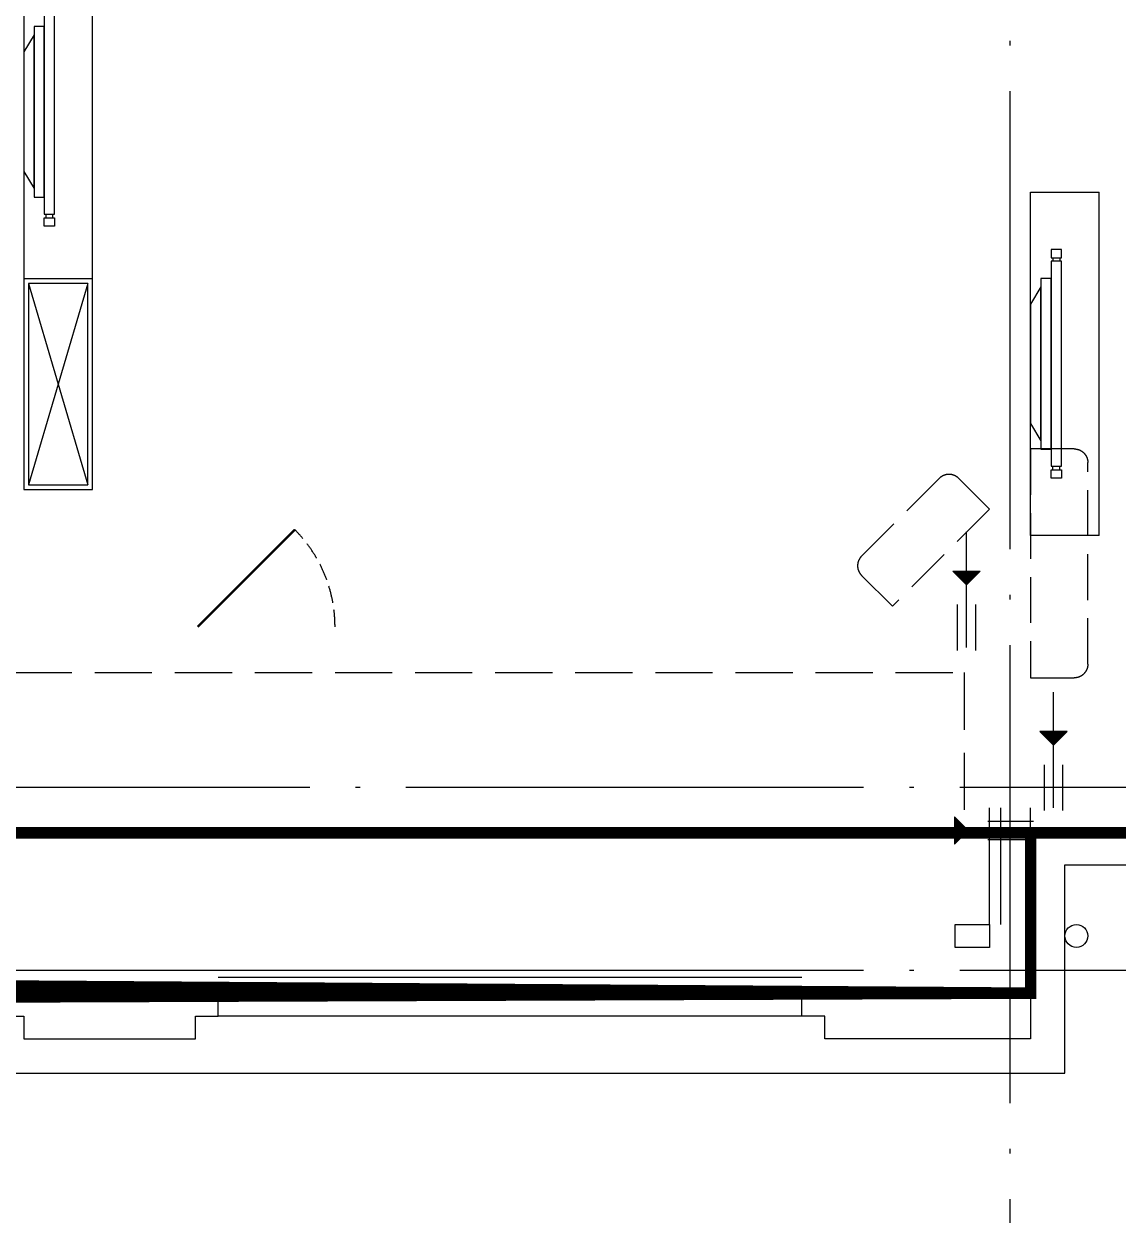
# Model space of a CAD drawing. Extents: x 23000734 to 24262965, y -11528137 to -9789882.
# Drawn here: x 24199305 to 24204087, y -10053910 to -10048705 of the extents above; entities that cross this region are included whole.
import ezdxf

# ---------------------------------------------------------------- set-up
doc = ezdxf.new("R2010")
doc.units = 0
doc.header["$LTSCALE"] = 1000
for name, pattern in [('DASH', [0.35, 0.25, -0.1]), ('DASHDOTX2', [50.8, 25.4, -12.7, 0, -12.7]), ('DOTE', [2.4200000000000004, 2, -0.2, 0.02, -0.2])]:
    doc.linetypes.add(name, pattern=pattern)
for name, color, linetype in [('0-0全面积', 3, 'Continuous'), ('0-0半面积', 10, 'Continuous'), ('0-开启示意', 154, 'Continuous'), ('0-栏杆', 141, 'Continuous'), ('0-看线', 173, 'Continuous'), ('0-线脚', 6, 'Continuous'), ('_0', 7, 'Continuous'), ('A-SURFACE', 6, 'Continuous'), ('A-活动家具', 8, 'Continuous'), ('B-家具', 167, 'DASHDOTX2'), ('BALCONY', 6, 'Continuous'), ('DOTE', 249, 'DOTE'), ('PUB_STRM', 4, 'Continuous'), ('图审修改', 1, 'Continuous'), ('栏杆', 163, 'Continuous'), ('空调', 6, 'Continuous')]:
    doc.layers.add(name, color=color, linetype=linetype)

# ---------------------------------------------------------------- blocks, each defined once
blk = doc.blocks.new('客厅电视')
at = {"layer": 'B-家具'}
for p, q in [((23188.14249592018, 22787.39093441097), (23488.14249592018, 22787.39093441097)), ((23353.81299485546, 22520.07750156242), (23353.81299485546, 22557.39093439747)), ((23353.81299485546, 22557.39093439747), (23398.58911425713, 22557.39093439747)), ((23398.58911425713, 22557.39093439747), (23398.58911425713, 22520.07750156242)), ((23398.58911425713, 22520.07750156242), (23353.81299485546, 22520.07750156242)), ((23398.58911425713, 22505.15212842869), (23353.81299485546, 22505.15212842869)), ((23353.81299485546, 22505.15212842869), (23353.81299485546, 21609.62974039558)), ((23361.27568142232, 22520.07750156242), (23361.27568142232, 22505.15212842869)), ((23391.12642769027, 22520.07750156242), (23391.12642769027, 22505.15212842869)), ((23398.58911425713, 21609.62974039558), (23398.58911425713, 22505.15212842869)), ((23443.36523365881, 22430.52526275907), (23398.58911425713, 22430.52526275907)), ((23398.58911425713, 22430.52526275907), (23398.58911425713, 21684.2566060652)), ((23443.36523365881, 21684.2566060652), (23443.36523365881, 22430.52526275907)), ((23488.14135306049, 22318.58496425534), (23443.36523365881, 22393.21182992449)), ((23443.36523365881, 22393.21182992449), (23443.36523365881, 21721.57003889978)), ((23488.14135306049, 21796.1969045694), (23488.14135306049, 22318.58496425534)), ((23443.36523365881, 21721.57003889978), (23488.14135306049, 21796.1969045694)), ((23398.58911425713, 21684.2566060652), (23443.36523365881, 21684.2566060652)), ((23353.81299485546, 21609.62974039558), (23398.58911425713, 21609.62974039558)), ((23361.27568142232, 21594.70436726185), (23361.27568142232, 21609.62974039558)), ((23391.12642769027, 21594.70436726185), (23391.12642769027, 21609.62974039558)), ((23398.58911425713, 21594.70436726185), (23353.81299485546, 21594.70436726185)), ((23353.81299485546, 21594.70436726185), (23353.81299485546, 21557.39093442727)), ((23353.81299485546, 21557.39093442727), (23398.58911425713, 21557.39093442727)), ((23398.58911425713, 21557.39093442727), (23398.58911425713, 21594.70436726185)), ((23488.14249592018, 21327.39093441097), (23188.14249592018, 21327.39093441097))]:
    blk.add_line(p, q, dxfattribs=at)
for points in [[(23488.14249592018, 23707.39093441097), (23188.14249592018, 23707.39093441097), (23188.14249592018, 20407.39093441097), (23488.14249591646, 20407.39093690459), (23488.14249591646, 23707.39093441097)], [(23468.14249591646, 22807.39093441097), (23208.14249592018, 23687.39093441097)], [(23208.14249592018, 22807.39093441097), (23468.14249591646, 23687.39093441097)], [(23468.14249591646, 21307.39093441097), (23208.14249592018, 21307.39093441097), (23208.14249592018, 20427.39093457721), (23468.14249591646, 20427.39093673835), (23468.14249591646, 21307.39093441097), (23208.14249592018, 20427.39093441097)], [(23208.14249592018, 21307.39093441097), (23468.14249591646, 20427.39093441097)]]:
    blk.add_lwpolyline(points, dxfattribs=at)
blk.add_lwpolyline([(23468.14249591646, 22807.39093441097), (23468.14249591646, 23687.39093441097), (23208.14249592018, 23687.39093441097), (23208.14249592018, 22807.39093441097)], close=True, dxfattribs=at)
blk = doc.blocks.new('cvb')
at = {"layer": 'B-家具'}
for p, q in [((23188.14249599422, 22857.39093565755), (23488.14249599399, 22857.39093565755)), ((23188.14249599422, 22857.39093565755), (23188.14249599422, 21357.39093565755)), ((23488.14249599399, 22857.39093565755), (23488.14249599399, 21357.39093565755)), ((23353.8129949295, 22570.07750280946), (23353.8129949295, 22607.39093564404)), ((23353.8129949295, 22607.39093564404), (23398.58911433117, 22607.39093564404)), ((23398.58911433117, 22607.39093564404), (23398.58911433117, 22570.07750280946)), ((23398.58911433117, 22570.07750280946), (23353.8129949295, 22570.07750280946)), ((23398.58911433117, 22555.15212967526), (23353.8129949295, 22555.15212967526)), ((23353.8129949295, 22555.15212967526), (23353.8129949295, 21659.62974164262)), ((23361.27568149636, 22570.07750280946), (23361.27568149636, 22555.15212967526)), ((23391.12642776431, 22570.07750280946), (23391.12642776431, 22555.15212967526)), ((23398.58911433117, 21659.62974164262), (23398.58911433117, 22555.15212967526)), ((23443.36523373285, 22480.52526400611), (23398.58911433117, 22480.52526400611)), ((23398.58911433117, 22480.52526400611), (23398.58911433117, 21734.25660731178)), ((23443.36523373285, 21734.25660731178), (23443.36523373285, 22480.52526400611)), ((23488.1413531343, 22368.58496550191), (23443.36523373285, 22443.21183117107)), ((23443.36523373285, 22443.21183117107), (23443.36523373285, 21771.57004014635)), ((23488.1413531343, 21846.19690581597), (23488.1413531343, 22368.58496550191)), ((23443.36523373285, 21771.57004014635), (23488.1413531343, 21846.19690581597)), ((23398.58911433117, 21734.25660731178), (23443.36523373285, 21734.25660731178)), ((23353.8129949295, 21659.62974164262), (23398.58911433117, 21659.62974164262)), ((23361.27568149636, 21644.70436850842), (23361.27568149636, 21659.62974164262)), ((23391.12642776431, 21644.70436850842), (23391.12642776431, 21659.62974164262)), ((23398.58911433117, 21644.70436850842), (23353.8129949295, 21644.70436850842)), ((23353.8129949295, 21644.70436850842), (23353.8129949295, 21607.39093567384)), ((23353.8129949295, 21607.39093567384), (23398.58911433117, 21607.39093567384)), ((23398.58911433117, 21607.39093567384), (23398.58911433117, 21644.70436850842)), ((23488.14249599399, 21357.39093565755), (23188.14249599422, 21357.39093565755))]:
    blk.add_line(p, q, dxfattribs=at)
blk = doc.blocks.new('A$C5E80688F')
at = {"layer": 'A-活动家具', "extrusion": (0, 0, -1), "xscale": -1, "zscale": -1, "rotation": 180}
for name, p in [('客厅电视', (-27115.14249591529, 19667.39093441144)), ('cvb', (-31515.14249599352, 18616.39093565755))]:
    blk.add_blockref(name, p, dxfattribs=at)
blk = doc.blocks.new('A$C1C455A10')
at = {"layer": '0-看线'}
blk.add_lwpolyline([(9277, -7957.5), (6727, -7957.5)], dxfattribs=at)
at = {"layer": '0-线脚'}
for points in [[(5777, -7857.5), (5777, -7957.5), (5877, -7957.5), (5877, -8057.5), (6627, -8057.5), (6627, -7957.5), (6727, -7957.5), (6727, -7857.5)], [(10277, -7857.5), (10277, -8057.5), (9377, -8057.5), (9377, -7957.5), (9277, -7957.5), (9277, -7857.5)]]:
    blk.add_lwpolyline(points, dxfattribs=at)
blk = doc.blocks.new('rfwetery')
at = {"layer": 'BALCONY'}
for points in [[(11892286.50001817, 65605.17812204023), (11892346.50001139, 65605.17812376912), (11892346.50001463, 65545.1781290319)], [(11892406.50000461, 65605.17812186934), (11892346.50001139, 65605.17812376912), (11892346.50000797, 65545.1781290319)]]:
    blk.add_hatch(color=256, dxfattribs=at).paths.add_polyline_path(points)
h = blk.add_hatch(color=256, dxfattribs=at)
h.paths.add_polyline_path([(11892406.50000461, 65605.17812186934), (11892346.50001139, 65605.17812376923), (11892346.50000797, 65545.17812903179)])
h.paths.add_polyline_path([(11892346.50001139, 65605.17812376912), (11892346.50000797, 65545.1781290319), (11892406.50000461, 65605.17812186934)])
blk.add_line((11892346.49999243, 65272.27744436939), (11892346.50002119, 65777.37640284188), dxfattribs=at)
at = {"layer": 'BALCONY', "linetype": 'DASH'}
for p, q in [((11892306.49999366, 65259.51920022164), (11892306.5, 65459.51920022164)), ((11892386.49999366, 65259.51919768855), (11892386.5, 65459.51919768855))]:
    blk.add_line(p, q, dxfattribs=at)
at = {"layer": 'BALCONY'}
blk.add_lwpolyline([(11892286.50000461, 65605.17812566913), (11892346.50000271, 65545.17812376923), (11892406.50000461, 65605.17812186934)], close=True, dxfattribs=at)
blk = doc.blocks.new('A$C0B5919E6')
at = {"layer": '空调', "linetype": 'DASH', "ltscale": 0.8}
blk.add_lwpolyline([(249.9994896482676, 0.001130153046688065), (59.99948964826763, 0.001130153046688065, -0.414213562373095), (-0.0005103517323732376, 60.00113015304669), (-0.0005103517323732376, 940.0011301530467, -0.414213562373095), (59.99948964826763, 1000.001130153047), (249.9994896482676, 1000.001130153047)], format="xyb", close=True, dxfattribs=at)
blk = doc.blocks.new('A$C35C37B70')
at = {"layer": '空调', "linetype": 'DASH', "ltscale": 0.8}
blk.add_lwpolyline([(7166.186695385724, -5304), (7031.836621608585, -5169.649496927857, -0.414213562373095), (7031.836757171899, -5084.796683186665), (7371.249006293714, -4745.386422369629, -0.414213562373095), (7456.101820033044, -4745.386557934806), (7590.451893810183, -4879.737061008811)], format="xyb", close=True, dxfattribs=at)
at = {"layer": 'BALCONY', "xscale": -1, "rotation": 359.9964855926331}
blk.add_blockref('rfwetery', (11899832.95878325, -71485.72983061522), dxfattribs=at)
at = {"layer": 'BALCONY'}
for p, rotation in [((-11884471.96494383, -72185.72983061522), 0.003514407366884229), ((73772.22903305292, -11898626.47045821), 90.00351440736682)]:
    blk.add_blockref('rfwetery', p, dxfattribs=dict(at, rotation=rotation))
at = {"layer": '空调', "linetype": 'DASH', "ltscale": 0.8, "xscale": -1, "rotation": 0.003514407366882466}
blk.add_blockref('A$C0B5919E6', (8020.52002241835, -5616.741588832811), dxfattribs=at)
blk = doc.blocks.new('KC')
at = {"layer": '0-开启示意', "linetype": 'DASH', "ltscale": 0.3, "const_width": 10}
blk.add_lwpolyline([(245355.2100543217, 107837.9834782778), (244930.9459856096, 107413.7194095703)], dxfattribs=at)
at = {"layer": '0-开启示意', "linetype": 'DASH', "ltscale": 0.3}
blk.add_lwpolyline([(245355.21005432, 107837.9834782821), (244930.9459856096, 107413.7194095703)], dxfattribs=at)
blk.add_arc((245355.2100543217, 107837.9834782821), 600, 179.9999999999959, 224.9999999996552, dxfattribs=at)
blk = doc.blocks.new('A$C35AB33C4')
at = {"layer": '0-开启示意', "rotation": 180}
blk.add_blockref('KC', (252696.7100543194, 102927.9834782816), dxfattribs=at)

msp = doc.modelspace()

# ---------------------------------------------------------------- linework, layer by layer
msp.add_lwpolyline([(24186584.72500861, -10052379.56526432), (24187274.7250086, -10052379.5652643), (24187274.72500861, -10053289.56526094), (24194774.72500861, -10053289.56526095), (24194774.72500861, -10053489.56526094), (24196854.72500197, -10053489.56526094), (24196854.72501259, -10053289.5653239), (24203854.72489982, -10053289.56729113), (24203854.72498297, -10052379.56526094), (24204544.72500861, -10052379.56526094)])
at = {"layer": '0-0全面积', "linetype": 'DASH', "lineweight": 30, "const_width": 50}
msp.add_lwpolyline([(24208214.72500861, -10045239.56526094), (24206814.72500861, -10045239.56526094), (24206814.72500861, -10041339.56526094), (24199414.72500861, -10041339.56526094), (24199414.72500861, -10039239.56526094), (24194214.72500861, -10039239.56526094), (24194214.72500861, -10041339.56526094), (24183414.72500861, -10041339.56526094), (24183414.72500861, -10052239.56526094), (24187714.72500861, -10052239.56526094), (24187714.72500861, -10052239.56526094), (24203414.72500861, -10052239.56526094), (24203414.72500861, -10052239.56526094), (24211614.72500859, -10052239.56526065)], dxfattribs=at)
at = {"layer": '0-0半面积', "linetype": 'DASH', "const_width": 50}
msp.add_lwpolyline([(24187424.72500859, -10052239.56526094), (24187424.72508173, -10052939.56524725), (24195204.72500861, -10052939.56524725), (24195204.72500509, -10052629.56526786), (24196424.72497757, -10052629.56526786), (24196424.72497756, -10052939.56525463), (24203704.72492548, -10052939.56727173), (24203704.72500862, -10052239.56526093), (24203414.72500861, -10052239.56526094), (24203414.72500861, -10052239.56526094), (24187714.72500861, -10052239.56526094), (24187714.72500861, -10052239.56526094), (24187424.72500859, -10052239.56682146)], dxfattribs=at)
at = {"layer": '0-栏杆'}
for points in [[(24200154.72500861, -10052869.56526094), (24202704.72500861, -10052869.56526094)], [(24200154.72500861, -10052909.56526094), (24202704.72500861, -10052909.56526094)]]:
    msp.add_lwpolyline(points, dxfattribs=at)
at = {"layer": '_0'}
for points in [[(24203524.72500861, -10052639.56526094), (24203524.72500863, -10052129.56526094)], [(24203704.72500861, -10052639.56526094), (24203704.72500863, -10052129.56526094)], [(24200154.72500861, -10052839.56526094), (24202704.72500861, -10052839.56526094)], [(24200154.72500861, -10052939.56526094), (24202704.72500861, -10052939.56526094)]]:
    msp.add_lwpolyline(points, dxfattribs=at)
at = {"layer": 'A-SURFACE', "linetype": 'DASH', "lineweight": 30}
msp.add_lwpolyline([(24208214.72500861, -10045239.56526094), (24206814.72500861, -10045239.56526094), (24206814.72500861, -10041339.56526094), (24199414.72500861, -10041339.56526094), (24199414.72500861, -10039239.56526094), (24194214.72500861, -10039239.56526094), (24194214.72500861, -10041339.56526094), (24183414.72500861, -10041339.56526094), (24183414.72500861, -10052239.56526094), (24187714.72500861, -10052239.56526094), (24187714.72500861, -10051539.56526094), (24203414.72500861, -10051539.56526094), (24203414.72500861, -10052239.56526095), (24211614.72500859, -10052239.56526065)], dxfattribs=at)
at = {"layer": 'DOTE'}
for p, q in [((24203614.72500861, -10055839.56526094), (24203614.72500861, -10045439.56526094)), ((24181614.72500861, -10052039.56526094), (24257114.72500861, -10052039.56526094)), ((24181614.72500861, -10052839.56526094), (24257114.72500861, -10052839.56526094))]:
    msp.add_line(p, q, dxfattribs=at)
at = {"layer": 'PUB_STRM'}
msp.add_circle((24203904.7249541, -10052689.58934611), 50, dxfattribs=at)
at = {"layer": '图审修改', "color": 3}
msp.add_lwpolyline([(24203524.72500861, -10052739.56526094), (24203374.72500861, -10052739.56526094), (24203374.72500861, -10052639.56526094), (24203524.72500861, -10052639.56526094)], close=True, dxfattribs=at)
at = {"layer": '栏杆'}
for points in [[(24203574.72500861, -10052639.56526095), (24203574.72500863, -10052129.56526094)], [(24203614.72500861, -10052639.56526095), (24203614.72500863, -10052129.56526094)]]:
    msp.add_lwpolyline(points, dxfattribs=at)

# ---------------------------------------------------------------- block references
for name, p in [('A$C1C455A10', (24193427.72500861, -10045082.06526094)), ('A$C35AB33C4', (24192723.22500861, -10046429.56526094)), ('A$C35C37B70', (24195934.21772436, -10045945.56526094)), ('A$C5E80688F', (24195677.72500861, -10046699.56526094))]:
    msp.add_blockref(name, p)

doc.saveas('drawing.dxf')
